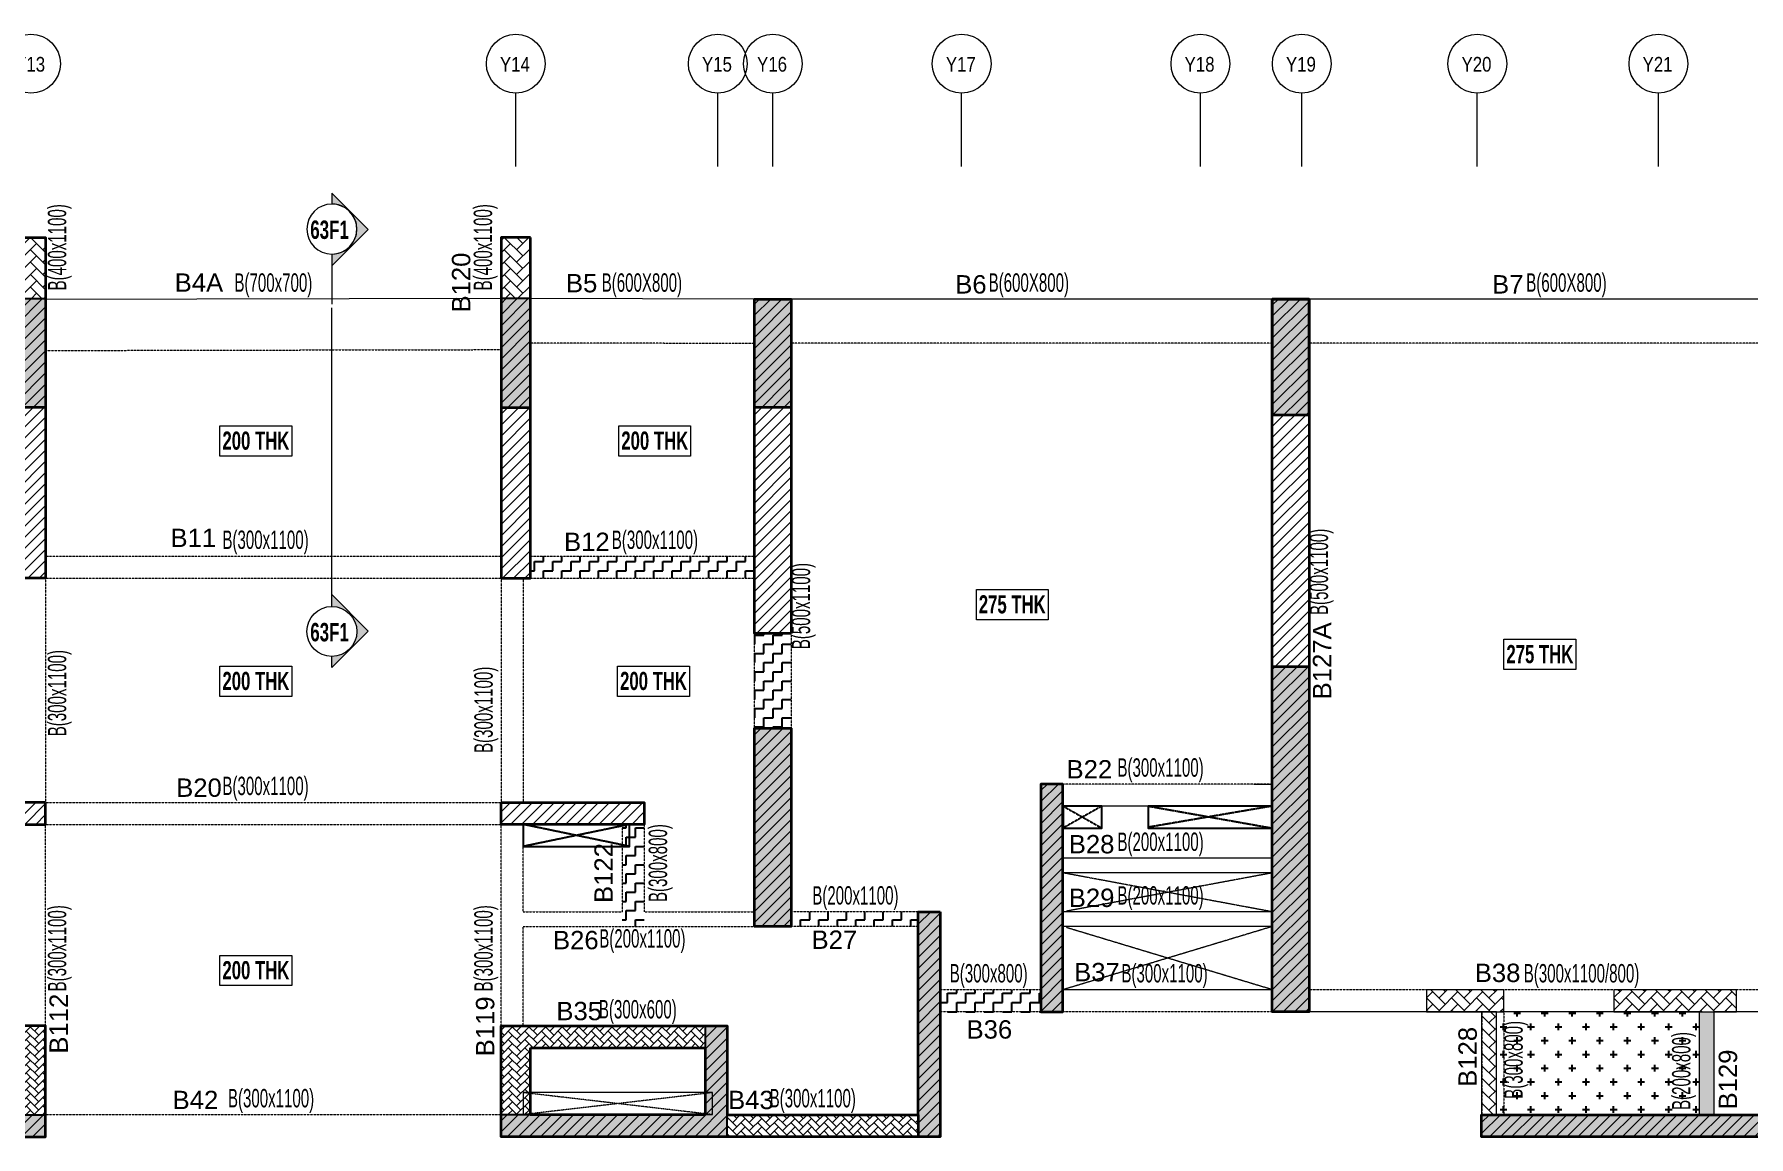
# Model space of a CAD drawing. Header units: millimetres. Extents: x 41 to 69485, y 10 to 32708.
# Drawn here: x 27914 to 51253, y 17704 to 32708 of the extents above; entities that cross this region are included whole.
import ezdxf
from ezdxf.enums import TextEntityAlignment as Align

# ---------------------------------------------------------------- set-up
doc = ezdxf.new("R2010")
doc.units = ezdxf.units.MM
doc.linetypes.add('Grid Line', pattern=[2222.5, 1270, -317.5, 317.5, -317.5])
doc.linetypes.add('HIDDEN', pattern=[0.375, 0.25, -0.125])
for name, color, linetype, lineweight in [('A-FLOR-IDEN', 11, 'Continuous', 9), ('A-GRIDS', 8, 'Continuous', 9), ('A-HIDD-ABVE', 8, 'HIDDEN', 20), ('G-ANNO-SYMB', 1, 'Continuous', 9), ('S-BEAM', 7, 'Continuous', 18), ('S-BEAM-IDEN', 2, 'Continuous', 9), ('S-COL HATCH', 9, 'Continuous', 0), ('S-COLS', 5, 'Continuous', 35), ('S-GRIDS', 8, 'Continuous', 9), ('S-WALL', 4, 'Continuous', 18)]:
    doc.layers.add(name, color=color, linetype=linetype, lineweight=lineweight)
for name, color, linetype in [('Beam Nos', 7, 'Continuous'), ('changes', 7, 'Continuous'), ('CUTOUT', 4, 'Continuous'), ('SUNK SLAB', 8, 'Continuous')]:
    doc.layers.add(name, color=color, linetype=linetype)
doc.styles.add('Arial Narrow', font='ARIALN.TTF', dxfattribs={"height": 400})
doc.styles.add('SC-BBS1', font='SansSerif')
doc.styles.add('Swis721 LtCn BT', font='swisscl.ttf', dxfattribs={"width": 0.9, "height": 233.355162})
doc.styles.add('Swis721 LtCn BT_B', font='', dxfattribs={"width": 0.9, "height": 246.918336})
doc.styles.get('Swis721 LtCn BT_B').set_extended_font_data('Swis721 LtCn BT', bold=True)
pattern_1 = [(45, (-31890644.18, 20635841.75), (-75.1300955, 75.1300955), [])]
pattern_2 = [(45, (-31792792.5, 20735559.75), (0, 169.7056275), [360, -120]), (135, (-31792707.64, 20735644.6), (1e-14, 169.7056275), [360, -120])]
pattern_3 = [(45, (-31792792.494, 20735559.75), (0, 113.13708499), [240, -80]), (135, (-31792735.926, 20735616.32), (9e-15, 113.13708499), [240, -80])]
pattern_4 = [(0, (-31789903.9, 20737405.89), (125, 125), [125, -125]), (90, (-31789778.9, 20737405.89), (-125, 125), [125, -125])]

# ---------------------------------------------------------------- blocks, each defined once
blk = doc.blocks.new('A$Cebf64a2d')
at = {"layer": 'S-COL HATCH', "transparency": 33554687}
h = blk.add_hatch(dxfattribs=at)
h.set_pattern_fill('ANSI31', color=256, scale=850)
h.set_pattern_definition(pattern_1)
h.paths.add_polyline_path([(24779, 22681), (25179, 22681), (25179, 18875), (24779, 18875)])
h = blk.add_hatch(dxfattribs=at)
h.set_pattern_fill('ANSI31', color=256, scale=850)
h.set_pattern_definition(pattern_1)
h.paths.add_polyline_path([(31779, 22681), (31379, 22681), (31379, 18875), (31779, 18875)])
h = blk.add_hatch(dxfattribs=at)
h.set_pattern_fill('ANSI31', color=256, scale=850)
h.set_pattern_definition(pattern_1)
h.paths.add_polyline_path([(35329, 22675), (34829, 22675), (34829, 18125), (35329, 18125)])
h = blk.add_hatch(dxfattribs=at)
h.set_pattern_fill('ANSI31', color=256, scale=850)
h.set_pattern_definition(pattern_1)
h.paths.add_polyline_path([(42379, 22675), (41879, 22675), (41879, 12975), (42379, 12975)])
h = blk.add_hatch(dxfattribs=at)
h.set_pattern_fill('ANSI31', color=256, scale=850)
h.set_pattern_definition(pattern_1)
h.paths.add_polyline_path([(34829, 14135), (35329, 14135), (35329, 16835), (34829, 16835)])
h = blk.add_hatch(dxfattribs=at)
h.set_pattern_fill('ANSI31', color=256, scale=850)
h.set_pattern_definition(pattern_1)
h.paths.add_polyline_path([(39029, 16075), (38729, 16075), (38729, 12975), (39029, 12975)])
h = blk.add_hatch(dxfattribs=at)
h.set_pattern_fill('ANSI31', color=256, scale=850)
h.set_pattern_definition(pattern_1)
h.paths.add_polyline_path([(25179, 15825), (23229, 15825), (23229, 15525), (25179, 15525)])
h = blk.add_hatch(dxfattribs=at)
h.set_pattern_fill('ANSI31', color=256, scale=850)
h.set_pattern_definition(pattern_1)
h.paths.add_polyline_path([(31379, 15825), (33329, 15825), (33329, 15525), (31379, 15525)])
h = blk.add_hatch(dxfattribs=at)
h.set_pattern_fill('ANSI31', color=256, scale=850)
h.set_pattern_definition(pattern_1)
h.paths.add_polyline_path([(37059, 14335), (37359, 14335), (37359, 11275), (37059, 11275), (37059, 11575)])
h = blk.add_hatch(dxfattribs=at)
h.set_pattern_fill('ANSI31', color=256, scale=850)
h.set_pattern_definition(pattern_1)
h.paths.add_polyline_path([(22099, 12785), (22399, 12785), (22399, 11575), (25179, 11575), (25179, 11275), (22099, 11275)])
h = blk.add_hatch(dxfattribs=at)
h.set_pattern_fill('ANSI31', color=256, scale=850)
h.set_pattern_definition(pattern_1)
h.paths.add_polyline_path([(34459, 12785), (34159, 12785), (34159, 11575), (31379, 11575), (31379, 11275), (34459, 11275)])
h = blk.add_hatch(dxfattribs=at)
h.set_pattern_fill('ANSI31', color=256, scale=850)
h.set_pattern_definition(pattern_1)
h.paths.add_polyline_path([(44729, 11575), (44929, 11575), (49119, 11575), (49119, 11275), (44729, 11275)])
h.paths.add_polyline_path([(49119, 11575), (49419, 11575), (49419, 11275), (49119, 11275)])
at = {"layer": 'changes'}
for p, q in [((24779, 22681), (25179, 22681)), ((31779, 22681), (31379, 22681)), ((25179, 11575), (25179, 11275)), ((31379, 11575), (31379, 11275))]:
    blk.add_line(p, q, dxfattribs=at)
at = {"layer": 'changes', "elevation": 0}
for points in [[(22099, 12785), (22399, 12785), (22399, 11575), (25179, 11575), (25179, 11275), (22099, 11275)], [(34459, 12785), (34159, 12785), (34159, 11575), (31379, 11575), (31379, 11275), (34459, 11275)]]:
    blk.add_lwpolyline(points, close=True, dxfattribs=at)
at = {"layer": 'S-BEAM', "color": 5, "elevation": 0}
for points in [[(45029, 13275), (43979, 13275), (43979, 12975), (45029, 12975)], [(48199, 13275), (46529, 13275), (46529, 12975), (48199, 12975)], [(44929, 12975), (44729, 12975), (44729, 11575), (44929, 11575)]]:
    blk.add_lwpolyline(points, close=True, dxfattribs=at)
at = {"layer": 'S-COL HATCH'}
blk.add_line((34159, 12485), (34159, 12785), dxfattribs=at)
at = {"layer": 'S-COLS'}
blk.add_line((37059, 11575), (37059, 11275), dxfattribs=at)
at = {"layer": 'S-COLS', "elevation": 0}
for points in [[(24779, 23515), (25179, 23515), (25179, 18875), (24779, 18875)], [(31779, 23515), (31379, 23515), (31379, 18875), (31779, 18875)], [(35329, 18125), (34829, 18125), (34829, 22675), (35329, 22675)], [(42379, 12975), (41879, 12975), (41879, 22675), (42379, 22675)], [(35329, 16835), (35329, 14135), (34829, 14135), (34829, 16835)], [(39029, 16075), (38729, 16075), (38729, 12975), (39029, 12975)], [(25179, 15825), (23229, 15825), (23229, 15525), (25179, 15525)], [(31379, 15825), (33329, 15825), (33329, 15525), (31379, 15525)], [(19199, 14335), (19199, 11275), (25179, 11275), (25179, 12785), (22099, 12785), (22099, 11575), (19499, 11575), (19499, 14335), (19199, 14335)], [(37359, 14335), (37359, 11275), (31379, 11275), (31379, 12785), (34459, 12785), (34459, 11575), (37059, 11575), (37059, 14335), (37359, 14335)], [(31779, 12485), (34159, 12485), (34159, 11575), (31779, 11575)]]:
    blk.add_lwpolyline(points, close=True, dxfattribs=at)
blk.add_lwpolyline([(49419, 11275), (44729, 11275), (44729, 11575), (49419, 11575)], dxfattribs=at)
blk = doc.blocks.new('A$C2f35dc8c')
at = {"layer": 'S-COL HATCH'}
h = blk.add_hatch(dxfattribs=at)
h.set_pattern_fill('AR-HBONE', color=256, scale=30)
h.set_pattern_definition(pattern_2)
h.paths.add_polyline_path([(25179, 23515), (24779, 23515), (24779, 22681), (24779, 22681), (25179, 22681)])
h = blk.add_hatch(dxfattribs=at)
h.set_pattern_fill('AR-HBONE', color=256, scale=30)
h.set_pattern_definition(pattern_2)
h.paths.add_polyline_path([(31379, 23515), (31779, 23515), (31779, 22681), (31779, 22681), (31379, 22681)])
at = {"layer": 'S-COL HATCH', "transparency": 33554687}
h = blk.add_hatch(color=256, dxfattribs=at)
h.dxf.hatch_style = 1
h.paths.add_polyline_path([(24779, 22681), (25179, 22681), (25179, 21200), (24779, 21200)])
h = blk.add_hatch(color=256, dxfattribs=at)
h.dxf.hatch_style = 1
h.paths.add_polyline_path([(31779, 22681), (31379, 22681), (31379, 21200), (31779, 21200)])
h = blk.add_hatch(color=256, dxfattribs=at)
h.dxf.hatch_style = 1
h.paths.add_polyline_path([(34829, 21200), (35329, 21200), (35329, 22675), (34829, 22675)])
h = blk.add_hatch(color=256, dxfattribs=at)
h.dxf.hatch_style = 1
h.paths.add_polyline_path([(42379, 22675), (41879, 22675), (41879, 21100), (42379, 21100)])
h = blk.add_hatch(color=256, dxfattribs=at)
h.dxf.hatch_style = 1
h.paths.add_polyline_path([(41879, 17675), (42379, 17675), (42379, 12975), (41879, 12975)])
h = blk.add_hatch(color=256, dxfattribs=at)
h.dxf.hatch_style = 1
h.paths.add_polyline_path([(34829, 14135), (35329, 14135), (35329, 16835), (34829, 16835)])
h = blk.add_hatch(color=256, dxfattribs=at)
h.dxf.hatch_style = 1
h.paths.add_polyline_path([(39029, 16075), (38729, 16075), (38729, 12975), (39029, 12975)])
h = blk.add_hatch(color=256, dxfattribs=at)
h.dxf.hatch_style = 1
h.paths.add_polyline_path([(37059, 14335), (37359, 14335), (37359, 11275), (37059, 11275), (37059, 11575)])
at = {"layer": 'S-COL HATCH'}
h = blk.add_hatch(dxfattribs=at)
h.set_pattern_fill('AR-HBONE', color=256, scale=30)
h.set_pattern_definition(pattern_2)
h.paths.add_polyline_path([(43979, 13275), (43979, 12975), (45029, 12975), (45029, 13275)])
h = blk.add_hatch(dxfattribs=at)
h.set_pattern_fill('AR-HBONE', color=256, scale=30)
h.set_pattern_definition(pattern_2)
h.paths.add_polyline_path([(46529, 13275), (48199, 13275), (48199, 12975), (46529, 12975)])
h = blk.add_hatch(dxfattribs=at)
h.set_pattern_fill('AR-HBONE', color=256, scale=30)
h.set_pattern_definition(pattern_2)
h.paths.add_polyline_path([(44729, 12975), (44929, 12975), (44929, 11575), (44729, 11575)])
at = {"layer": 'S-COL HATCH', "transparency": 33554687}
h = blk.add_hatch(color=256, dxfattribs=at)
h.dxf.hatch_style = 1
h.paths.add_polyline_path([(22099, 12785), (22399, 12785), (22399, 11575), (25179, 11575), (25179, 11275), (22099, 11275)])
at = {"layer": 'S-COL HATCH'}
h = blk.add_hatch(dxfattribs=at)
h.set_pattern_fill('AR-HBONE', color=256, scale=20)
h.set_pattern_definition(pattern_3)
h.paths.add_polyline_path([(24779, 12485), (24779, 11575), (24779, 11575), (24779, 11575), (25179, 11575), (25179, 12785), (22399, 12785), (22399, 12485), (22399, 12485)])
h = blk.add_hatch(dxfattribs=at)
h.set_pattern_fill('AR-HBONE', color=256, scale=20)
h.set_pattern_definition(pattern_3)
h.paths.add_polyline_path([(31779, 12485), (31779, 11575), (31779, 11575), (31779, 11575), (31379, 11575), (31379, 12785), (34159, 12785), (34159, 12485), (34159, 12485)])
at = {"layer": 'S-COL HATCH', "transparency": 33554687}
h = blk.add_hatch(color=256, dxfattribs=at)
h.dxf.hatch_style = 1
h.paths.add_polyline_path([(34459, 12785), (34159, 12785), (34159, 11575), (31379, 11575), (31379, 11275), (34459, 11275)])
at = {"layer": 'S-COL HATCH'}
h = blk.add_hatch(dxfattribs=at)
h.set_pattern_fill('AR-HBONE', color=256, scale=20)
h.set_pattern_definition(pattern_3)
h.paths.add_polyline_path([(34459, 11575), (34459, 11275), (37059, 11275), (37059, 11575)])
at = {"layer": 'S-COL HATCH', "transparency": 33554687}
h = blk.add_hatch(color=256, dxfattribs=at)
h.dxf.hatch_style = 1
h.paths.add_polyline_path([(44729, 11575), (44929, 11575), (49119, 11575), (49119, 11275), (44729, 11275)])
h.paths.add_polyline_path([(49119, 11575), (49419, 11575), (49419, 11275), (49119, 11275)])
at = {"layer": 'changes'}
for p, q in [((24779, 22681, 0), (25179, 22681, 0)), ((31779, 22681, 0), (31379, 22681, 0)), ((25179, 11575, 0), (25179, 11275, 0)), ((31379, 11575, 0), (31379, 11275, 0))]:
    blk.add_line(p, q, dxfattribs=at)
at = {"layer": 'changes', "elevation": 0}
for points in [[(22099, 12785), (22399, 12785), (22399, 11575), (25179, 11575), (25179, 11275), (22099, 11275)], [(34459, 12785), (34159, 12785), (34159, 11575), (31379, 11575), (31379, 11275), (34459, 11275)]]:
    blk.add_lwpolyline(points, close=True, dxfattribs=at)
at = {"layer": 'S-BEAM', "color": 5, "elevation": 0}
for points in [[(45029, 13275), (43979, 13275), (43979, 12975), (45029, 12975)], [(48199, 13275), (46529, 13275), (46529, 12975), (48199, 12975)], [(44929, 12975), (44729, 12975), (44729, 11575), (44929, 11575)]]:
    blk.add_lwpolyline(points, close=True, dxfattribs=at)
at = {"layer": 'S-COL HATCH'}
blk.add_line((34159, 12485, 0), (34159, 12785, 0), dxfattribs=at)
at = {"layer": 'S-COLS'}
blk.add_line((37059, 11575, 0), (37059, 11275, 0), dxfattribs=at)
at = {"layer": 'S-COLS', "elevation": 0}
for points in [[(24779, 23515), (25179, 23515), (25179, 21200), (24779, 21200)], [(31779, 23515), (31379, 23515), (31379, 21200), (31779, 21200)], [(35329, 21200), (34829, 21200), (34829, 22675), (35329, 22675)], [(42379, 22675), (41879, 22675), (41879, 21100), (42379, 21100)], [(41879, 17675), (42379, 17675), (42379, 12975), (41879, 12975)], [(35329, 16835), (35329, 14135), (34829, 14135), (34829, 16835)], [(39029, 16075), (38729, 16075), (38729, 12975), (39029, 12975)], [(19199, 14335), (19199, 11275), (25179, 11275), (25179, 12785), (22099, 12785), (22099, 11575), (19499, 11575), (19499, 14335), (19199, 14335)], [(37359, 14335), (37359, 11275), (31379, 11275), (31379, 12785), (34459, 12785), (34459, 11575), (37059, 11575), (37059, 14335), (37359, 14335)], [(31779, 12485), (34159, 12485), (34159, 11575), (31779, 11575)]]:
    blk.add_lwpolyline(points, close=True, dxfattribs=at)
for points in [[(41879, 21100), (41879, 22675), (42379, 22675), (42379, 21100)], [(42379, 17675), (42379, 12975), (41879, 12975), (41879, 17675)], [(49419, 11275), (44729, 11275), (44729, 11575), (49419, 11575)]]:
    blk.add_lwpolyline(points, dxfattribs=at)
blk = doc.blocks.new('A$C80c03267')
at = {"layer": 'CUTOUT', "color": 8, "linetype": 'HIDDEN'}
for p, q in [((34180, 3100), (34710, 2800)), ((34710, 3100), (34180, 2800)), ((35340, 3100), (37030, 2800)), ((37030, 3100), (35340, 2811)), ((28280, 2550), (26830, 2850)), ((28280, 2850), (26830, 2550))]:
    blk.add_line(p, q, dxfattribs=at)
at = {"layer": 'CUTOUT'}
for points in [[(34710, 3100), (34180, 3100), (34180, 2800), (34710, 2800)], [(37030, 3100), (35340, 3100), (35340, 2800), (37030, 2800)], [(28280, 2850), (26830, 2850), (26830, 2550), (28280, 2550)]]:
    blk.add_lwpolyline(points, close=True, dxfattribs=at)
blk = doc.blocks.new('Section - TL1-6743896-11TH FLOOR LVL')
at = {"layer": 'G-ANNO-SYMB'}
h = blk.add_hatch(color=8, dxfattribs=at)
edge = h.paths.add_edge_path()
edge.add_line((-9.4, 0), (-10.9, 0))
edge.add_line((-10.9, 0), (-5.94, 4.95))
edge.add_line((-5.94, 4.95), (-0.99, 0))
edge.add_line((-0.99, 0), (-2.6, 0))
edge.add_arc((-6, 0), 3.4, 0, 180)
at = {"layer": 'G-ANNO-SYMB', "color": 5}
for p, q in [((-5.94, 4.95), (-10.9, 0)), ((-0.99, 0), (-5.94, 4.95)), ((-10.9, 0), (-9.4, 0)), ((-2.6, 0), (4.24, 0)), ((-2.6, 0), (-0.99, 0))]:
    blk.add_line(p, q, dxfattribs=at)
at = {"layer": 'G-ANNO-SYMB'}
blk.add_arc((-6, 0), 3.4, 360, 180, dxfattribs=at)
at = {"layer": 'G-ANNO-SYMB', "color": 5}
for start, end in [(0, 180), (180, 0)]:
    blk.add_arc((-6, 0), 3.4, start, end, dxfattribs=at)
blk = doc.blocks.new('Grid - Type 1 Structural-6743905-11TH FLOOR LVL')
at = {"layer": 'A-GRIDS'}
blk.add_circle((0, 0), 4, dxfattribs=at)
blk = doc.blocks.new('A$Cf2260b48')
at = {"layer": 'S-GRIDS', "linetype": 'Grid Line'}
for p, q in [((22055, 18003), (22055, 19003)), ((24805, 18003), (24805, 19003)), ((25555, 18003), (25555, 19003)), ((28125, 18003), (28125, 19003)), ((31375, 18003), (31375, 19003)), ((32755, 18003), (32755, 19003)), ((35145, 18003), (35145, 19003)), ((37610, 18003), (37610, 19003))]:
    blk.add_line(p, q, dxfattribs=at)
at = {"layer": 'A-GRIDS', "xscale": 99.99999999999991, "yscale": 99.99999999999991, "zscale": 99.99999999999991}
for p in [(15455, 19403), (22055, 19403), (24805, 19403), (25555, 19403), (28125, 19403), (31375, 19403), (32755, 19403), (35145, 19403), (37610, 19403)]:
    blk.add_blockref('Grid - Type 1 Structural-6743905-11TH FLOOR LVL', p, dxfattribs=at)
at = {"layer": 'A-GRIDS', "lineweight": 18, "char_height": 200, "width": 513.08, "attachment_point": 1, "style": 'Arial Narrow'}
for s, insert in [('Y13', (15240, 19495)), ('Y14', (21840, 19495)), ('Y15', (24590, 19495)), ('Y16', (25340, 19495)), ('Y17', (27910, 19495)), ('Y18', (31160, 19495)), ('Y19', (32540, 19495)), ('Y20', (34930, 19495)), ('Y21', (37395, 19495))]:
    blk.add_mtext(s, dxfattribs=dict(at, insert=insert))

msp = doc.modelspace()

# ---------------------------------------------------------------- hatches: boundary and pattern name
at = {"layer": 'SUNK SLAB'}
h = msp.add_hatch(dxfattribs=at)
h.set_pattern_fill('ZIGZAG', color=8, scale=1000, style=0)
h.set_pattern_definition(pattern_4)
h.paths.add_polyline_path([(40248, 19704.5), (41618, 19704.5), (41618, 19404.5), (40248, 19404.5)])
h.paths.add_polyline_path([(38218, 20764.5), (39948, 20764.5), (39948, 20764.5), (39948, 20564.5), (38218, 20564.5)])
h.paths.add_polyline_path([(37718, 24554.5), (38218, 24554.5), (38218, 23264.5), (37718, 23264.5)])
h.paths.add_polyline_path([(34668, 25604.5), (37718, 25604.5), (37718, 25304.5), (37618, 25304.5), (37618, 25304.5), (36708, 25304.5), (36708, 25304.5), (34668, 25304.5)])
h.paths.add_polyline_path([(35918, 21954.5), (36218, 21954.5), (36218, 20564.5), (35918, 20564.5)])
h = msp.add_hatch(dxfattribs=at)
h.set_pattern_fill('ZIGZAG', color=8, scale=1000, style=0)
h.set_pattern_definition(pattern_4)
h.paths.add_polyline_path([(50778, 19404.5), (50578, 19404.5), (50578, 18004.5), (50778, 18004.5)])
h.paths.add_polyline_path([(52007.9, 15704.5), (50322.3, 15704.5), (50322.3, 15304.5), (52007.9, 15304.5)])
h.paths.add_polyline_path([(11758, 19404.5), (11718, 19404.5), (11718, 19404.5), (11558, 19404.5), (11558, 18004.5), (11758, 18004.5)])
h.paths.add_polyline_path([(12013.6, 15704.5), (10328, 15704.5), (10328, 15704.5), (10328, 15304.5), (12013.6, 15304.5)])
h = msp.add_hatch(dxfattribs=at)
h.set_pattern_fill('CROSS', color=8, scale=750, style=0)
h.set_pattern_definition([(0, (-31349570.3, 21123636.32), (187.5, 187.5), [93.75, -281.25]), (90, (-31349523.43, 21123589.45), (-187.5, 187.5), [93.75, -281.25])])
h.paths.add_polyline_path([(50578, 19404.5), (50578, 18004.5), (47818, 18004.5), (47818, 19404.5)])
h.paths.add_polyline_path([(50151.3, 18006.2), (50151.3, 19279.5), (50678.5, 19279.5), (50678.5, 18006.2)], flags=9)

# ---------------------------------------------------------------- linework, layer by layer
at = {"layer": 'A-FLOR-IDEN', "color": 8, "flags": 128}
for points in [[(31419.4, 27379.2), (31419.4, 26967.4), (30441.9, 26967.4), (30441.9, 27379.2)], [(36849.4, 27379.2), (36849.4, 26967.4), (35871.9, 26967.4), (35871.9, 27379.2)], [(41716.4, 25151.2), (41716.4, 24739.4), (40738.9, 24739.4), (40738.9, 25151.2)], [(48898.9, 24473.7), (48898.9, 24061.9), (47921.4, 24061.9), (47921.4, 24473.7)], [(31419.4, 24108.7), (31419.4, 23696.9), (30441.9, 23696.9), (30441.9, 24108.7)], [(36832.9, 24108.7), (36832.9, 23696.9), (35855.4, 23696.9), (35855.4, 24108.7)], [(31419.4, 20172.2), (31419.4, 19760.4), (30441.9, 19760.4), (30441.9, 20172.2)]]:
    msp.add_lwpolyline(points, close=True, dxfattribs=at)
at = {"layer": 'A-HIDD-ABVE', "linetype": 'HIDDEN'}
for p, q in [((41918, 22204.5), (41917.9, 22204.5)), ((44768, 20764.5, 0), (41918, 21294.5)), ((44768, 21294.5, 0), (41968, 20773.8)), ((44767.9, 20564.5, 0), (41918, 19704.5, 0)), ((44768, 19704.5, 0), (41968, 20549.4)), ((37148, 18304.6), (34568, 18004.5)), ((37148, 18004.5), (34568, 18304.6))]:
    msp.add_line(p, q, dxfattribs=at)
at = {"layer": 'G-ANNO-SYMB'}
msp.add_line((31965, 25180.6), (31965, 28984.8), dxfattribs=at)
at = {"layer": 'S-BEAM'}
for p, q in [((28059.6, 29104.5, 0), (34268, 29116.3, 0)), ((37718, 29104.5), (34668, 29110.3)), ((44768, 29104.5, 0), (38218, 29104.5, 0)), ((51818, 29104.5), (45268, 29104.5, 0)), ((44518, 22504.5, 0), (44768, 22504.5, 0)), ((44768, 22204.5, 0), (41918, 22204.5, 0)), ((41918, 22204.5, 0), (41918, 22204.5, 0)), ((44767.9, 21494.5), (41918, 21494.5)), ((44767.9, 21294.5), (41917.9, 21294.5)), ((44767.9, 20764.5, 0), (41918, 20764.5, 0)), ((44767.9, 20564.5, 0), (41918, 20564.5)), ((44768, 19704.5), (41918, 19704.5, 0)), ((47618, 19404.5), (45268, 19404.5, 0)), ((50578, 19404.5), (47918, 19404.5)), ((50578, 19404.5), (50578, 18004.5)), ((51818, 19404.5), (50778, 19404.5)), ((50778, 19404.5), (50778, 18004.5))]:
    msp.add_line(p, q, dxfattribs=at)
at = {"layer": 'S-BEAM', "linetype": 'HIDDEN'}
for p, q in [((37718, 28499.4), (34668, 28505.3)), ((44768, 28504.5, 0), (38217.9, 28504.5)), ((51818, 28504.5), (45268, 28504.5, 0)), ((28059.6, 28404.4, 0), (34268, 28416.3, 0)), ((37718, 23264.5, 0), (37718, 27629.5)), ((38218, 27629.5), (38218, 23264.5)), ((44768, 24104.5, 0), (44767.9, 27159.5, 0)), ((45268, 27272.7, 0), (45268, 24104.5)), ((28068, 25604.5), (34268, 25604.5)), ((34659.6, 25604.5), (37709.6, 25604.5)), ((28068, 25304.5), (28068, 22254.5)), ((28068, 25304.5), (34268, 25304.5)), ((34268, 25304.5), (34268, 22254.5)), ((34568, 25304.5), (34568, 22254.5)), ((34659.6, 25304.5), (37709.6, 25304.5)), ((44768, 22504.5, 0), (41918, 22504.5, 0)), ((28068, 22254.5), (34268, 22254.5)), ((28068, 19014.5), (28068, 21954.5)), ((28068, 21954.5), (34268, 21954.5)), ((34268, 19014.5), (34268, 21954.5)), ((34568, 20764.5), (34568, 21954.5)), ((35918, 21954.5), (35918, 20764.5)), ((36218, 21954.5), (36218, 20764.5)), ((34568, 20764.5), (35918, 20764.5)), ((34568, 19214.5), (34568, 20564.5)), ((34568, 20564.5), (37718, 20564.5)), ((36218, 20764.5), (37718, 20764.5)), ((39948, 20764.5), (38218, 20764.5)), ((39948, 20564.5), (38218, 20564.5)), ((41618, 19704.5), (40248, 19704.5)), ((51818, 19704.5), (45268, 19704.5, 0)), ((41618, 19404.5), (40248, 19404.5)), ((44768, 19404.5, 0), (41918, 19404.5, 0)), ((47618, 19404.5, 0), (47618, 18004.5, 0)), ((47918, 19404.5, 0), (47918, 18004.5, 0)), ((28068, 18004.5), (34268, 18004.5))]:
    msp.add_line(p, q, dxfattribs=at)
at = {"layer": 'S-BEAM', "elevation": 0}
msp.add_lwpolyline([(34568, 18004.5), (37148, 18004.5), (37148, 18304.6), (34568, 18304.6)], close=True, dxfattribs=at)

# ---------------------------------------------------------------- block references
at = {"layer": 'Beam Nos'}
msp.add_blockref('A$C80c03267', (7738.4, 19104.4), dxfattribs=at)
at = {"layer": 'changes'}
for name in ['A$C2f35dc8c', 'A$Cebf64a2d']:
    msp.add_blockref(name, (2888.6, 6429.3), dxfattribs=at)
at = {"layer": 'G-ANNO-SYMB', "xscale": 99.99999999999991, "yscale": 99.99999999999991, "zscale": 99.99999999999991, "rotation": 269.9999999999995}
msp.add_blockref('Section - TL1-6743896-11TH FLOOR LVL', (31965, 29457.3), dxfattribs=at)
at = {"layer": 'G-ANNO-SYMB', "extrusion": (0, 0, -1), "xscale": 99.99999999999991, "yscale": 99.99999999999991, "zscale": 99.99999999999991, "rotation": 90.0000000000003}
msp.add_blockref('Section - TL1-6743896-11TH FLOOR LVL', (-31965, 25180.6), dxfattribs=at)
at = {"layer": 'S-WALL'}
msp.add_blockref('A$Cf2260b48', (12413.6, 12904.5), dxfattribs=at)

# ---------------------------------------------------------------- texts
at = {"layer": 'A-FLOR-IDEN', "color": 1, "char_height": 246.92, "width": 1155, "attachment_point": 2, "line_spacing_factor": 0.964267, "style": 'Swis721 LtCn BT_B'}
for s, insert in [('200 THK', (30930.7, 27301.2)), ('200 THK', (36360.7, 27301.2)), ('275 THK', (41227.7, 25073.2)), ('275 THK', (48410.2, 24395.7)), ('200 THK', (30930.7, 24030.7)), ('200 THK', (36344.2, 24030.7)), ('200 THK', (30930.7, 20094.2))]:
    msp.add_mtext(s, dxfattribs=dict(at, insert=insert))
at = {"layer": 'Beam Nos', "style": 'SC-BBS1'}
for s, p in [('B120', (33924.4, 29328.8, 0)), ('B127A', (45644.6, 24180.7)), ('B122', (35864.2, 21292.9, 0)), ('B112', (28445.6, 19242.4)), ('B119', (34251.4, 19206.3, 0)), ('B128', (47626, 18790.9)), ('B129', (51170.1, 18482.9))]:
    msp.add_text(s, height=250, rotation=90, dxfattribs=at).set_placement(p, align=Align.BOTTOM_CENTER)
for s, p in [('B4A', (30155.7, 29128.6)), ('B5', (35365.1, 29120.9)), ('B6', (40664.6, 29104.5, 0)), ('B7', (47973.1, 29104.5, 0)), ('B11', (30078.2, 25654.3)), ('B12', (35436.4, 25600.3)), ('B22', (42276.6, 22504.7, 0)), ('B20', (30155.9, 22254.7)), ('B28', (42307.5, 21485.5, 0)), ('B29', (42307.5, 20755.5, 0)), ('B26', (35286, 20180.5, 0)), ('B27', (38805.5, 20185.5, 0)), ('B37', (42380.6, 19744.4)), ('B38', (47834.6, 19734.4)), ('B35', (35331.8, 19214.5)), ('B36', (40915.6, 18964.4)), ('B42', (30107.1, 18004.5)), ('B43', (37669.6, 18004.5))]:
    msp.add_text(s, height=250, dxfattribs=at).set_placement(p, align=Align.BOTTOM_CENTER)
at = {"layer": 'G-ANNO-SYMB', "char_height": 250, "width": 707.088, "attachment_point": 1, "style": 'Swis721 LtCn BT_B'}
for insert in [(31670.6, 30173.2), (31670.6, 24696.5)]:
    msp.add_mtext('63F1', dxfattribs=dict(at, insert=insert))
at = {"layer": 'S-BEAM-IDEN', "style": 'Swis721 LtCn BT', "width": 0.8}
for s, rotation, p in [('B(400x1100)', 90, (28348.4, 29221.8)), ('B(400x1100)', 90, (34146.2, 29221.8)), ('B(700x700)', 360, (30638.6, 29203.9, 0)), ('B(300x1100)', 360, (30474.8, 25703.9)), ('B(300x1100)', 360, (35775.8, 25703.9)), ('B(500x1100)', 90, (45526, 24804.5, 0)), ('B(500x1100)', 90, (38476, 24339)), ('B(300x1100)', 90, (28348.4, 23154.1)), ('B(300x1100)', 90, (34154.2, 22927.1)), ('B(300x1100)', 360, (30474.8, 22353.9)), ('B(300x800)', 90, (36528.2, 20898.2)), ('B(300x1100)', 90, (28348.4, 19681.1)), ('B(300x1100)', 90, (34154.2, 19681.1)), ('B(200x1100)', 360, (35605.3, 20278.4)), ('B(300x600)', 360, (35600.2, 19313.9, 0)), ('B(300x800)', 90, (48176, 18220.2, 0)), ('B(200x800)', 90, (50459.6, 18068.7)), ('B(300x1100)', 360, (30550.2, 18103.9)), ('B(300x1100)', 360, (37924.6, 18103.9, 0))]:
    msp.add_text(s, height=250, rotation=rotation, dxfattribs=at).set_placement(p)
for s, p in [('B(600X800)', (35638.4, 29203.9, 0)), ('B(600X800)', (40905.9, 29203.9, 0)), ('B(600X800)', (48224.8, 29203.9, 0)), ('B(300x1100)', (42659.4, 22603.9)), ('B(200x1100)', (42659.4, 21593.9, 0)), ('B(200x1100)', (38505.1, 20863.9)), ('B(200x1100)', (42659.4, 20863.9, 0)), ('B(300x800)', (40376.6, 19803.9)), ('B(300x1100)', (42713.4, 19803.9)), ('B(300x1100/800)', (48190.8, 19803.9))]:
    msp.add_text(s, height=250, dxfattribs=at).set_placement(p)

doc.saveas('drawing.dxf')
